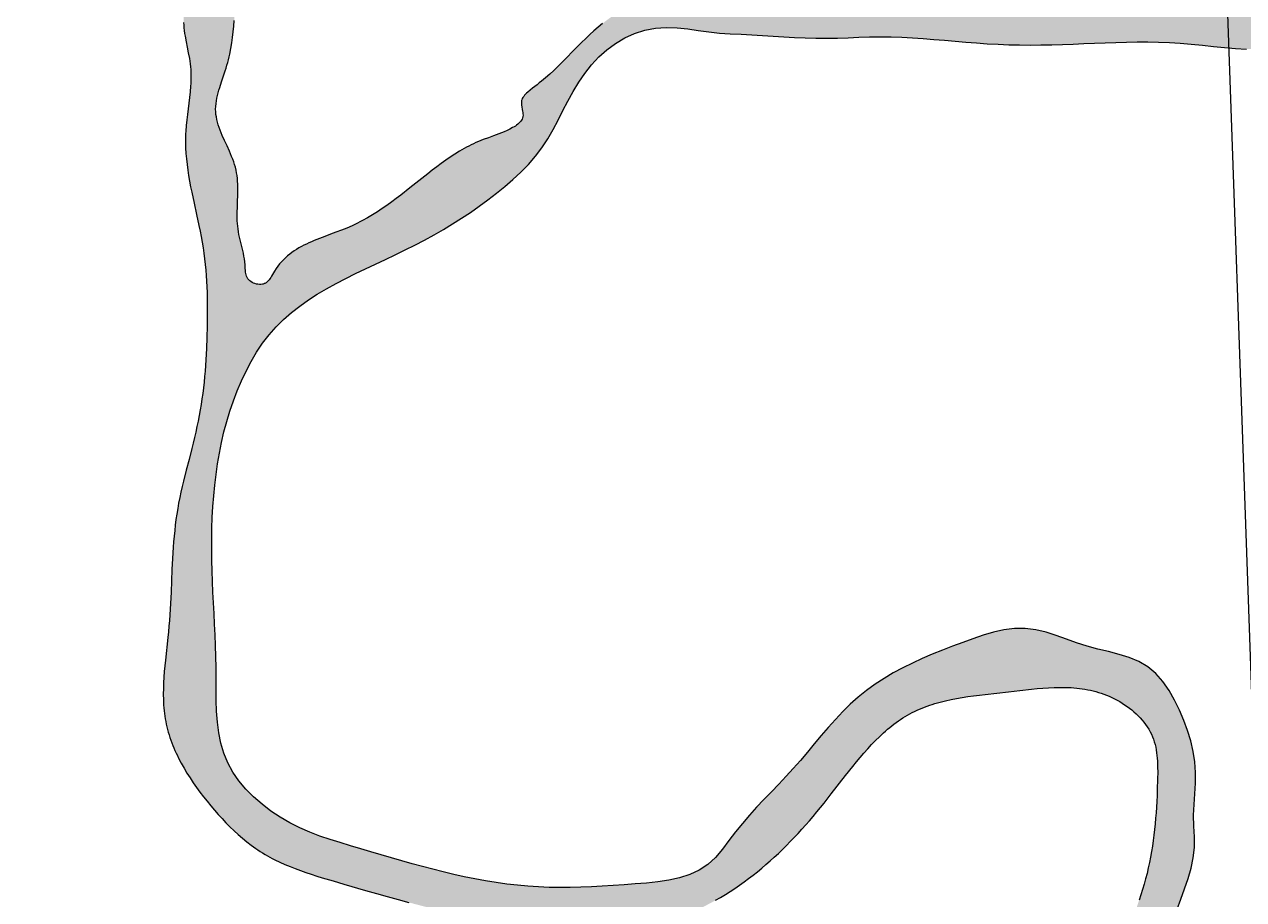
# Model space of a CAD drawing. Extents: x 665644 to 689199, y 5825051 to 5844826.
# Drawn here: x 670339.4 to 670625.5, y 5828380.5 to 5828586 of the extents above; entities that cross this region are included whole.
import ezdxf

# ---------------------------------------------------------------- set-up
doc = ezdxf.new("R2010")
doc.units = 0
doc.header["$LTSCALE"] = 5
for name, color, linetype in [('L-SEC', 7, 'Continuous'), ('T-WATER', 160, 'Continuous'), ('T-WATER-H', 133, 'Continuous')]:
    doc.layers.add(name, color=color, linetype=linetype)

msp = doc.modelspace()

# ---------------------------------------------------------------- hatches: boundary and pattern name
at = {"layer": 'T-WATER-H'}
h = msp.add_hatch(color=256, dxfattribs=at)
h.dxf.hatch_style = 1
edge = h.paths.add_edge_path()
edge.add_line((670617.934, 5827775.33), (670629.871, 5827775.733))
edge.add_spline(control_points=[(670629.871, 5827775.733), (670628.881, 5827780.943), (670627.306, 5827789.236), (670624.719, 5827800.518), (670618.419, 5827806.898), (670612.289, 5827812.766), (670604.15, 5827812.705), (670599.313, 5827819.408), (670590.954, 5827818.029), (670583.634, 5827819.294), (670577.618, 5827817.352), (670572.39, 5827815.282), (670567.053, 5827814.135), (670561.736, 5827812.325), (670555.479, 5827811.001), (670549.341, 5827808.89), (670543.147, 5827808.544), (670538.302, 5827808.19), (670533.864, 5827807.84), (670529.925, 5827809.233), (670527.383, 5827811.594), (670520.982, 5827815.784), (670506.714, 5827819.661), (670505.334, 5827836.608), (670500.607, 5827850.658), (670499.854, 5827862.537), (670494.676, 5827873.105), (670492.672, 5827882.666), (670490.732, 5827894.315), (670487.135, 5827909.776), (670484.799, 5827926.359), (670476.764, 5827941.493), (670467.775, 5827954.673), (670455.912, 5827966.55), (670442.023, 5827973.905), (670429.463, 5827982.058), (670415.029, 5827984.392), (670401.434, 5827983.338), (670386.917, 5827990.533), (670374.182, 5827998.145), (670364.839, 5828008.053), (670360.977, 5828016.195), (670360.769, 5828024.437), (670365.106, 5828031.38), (670369.863, 5828039.709), (670379.822, 5828047.02), (670391.736, 5828060.055), (670409.088, 5828071.062), (670428.551, 5828082.643), (670437.562, 5828107.31), (670456.593, 5828124.377), (670468.346, 5828147.445), (670469.95, 5828170.316), (670483.659, 5828186.862), (670493.21, 5828207.671), (670508.664, 5828219.725), (670521.5, 5828233.271), (670528.249, 5828248.866), (670541.952, 5828264.95), (670555.549, 5828285.517), (670565.892, 5828304.584), (670573.626, 5828320.429), (670582.867, 5828329.428), (670597.868, 5828334.788), (670601.719, 5828348.787), (670606.119, 5828362.407), (670608.509, 5828376.65), (670614.759, 5828389.05), (670613.428, 5828401.033), (670615.169, 5828411.582), (670611.463, 5828424.256), (670603.679, 5828437.492), (670588.589, 5828439.046), (670578.097, 5828444.462), (670568.507, 5828444.02), (670554.732, 5828439.179), (670535.274, 5828431.414), (670520.837, 5828411.181), (670508.032, 5828399.53), (670498.792, 5828385.305), (670479.626, 5828383.87), (670460.553, 5828382.647), (670438.384, 5828386.274), (670420.807, 5828391.746), (670400.798, 5828397.542), (670383.721, 5828411.058), (670384.969, 5828437.004), (670382.269, 5828465.674), (670385.25, 5828493.987), (670400.885, 5828521.864), (670427.342, 5828530.888), (670448.844, 5828544.489), (670461.568, 5828556.331), (670467.087, 5828569.019), (670474.189, 5828579.677), (670483.879, 5828584.95), (670492.549, 5828585.526), (670500.772, 5828583.869), (670512.161, 5828583.552), (670525.751, 5828582.291), (670545.491, 5828583.758), (670566.837, 5828580.526), (670590.249, 5828581.579), (670613.64, 5828582.44), (670638.416, 5828576.835), (670653.912, 5828592.898), (670673.691, 5828592.109), (670695.248, 5828592.786), (670718.638, 5828589.136), (670738.442, 5828583.03), (670752.158, 5828575.955), (670766.83, 5828566.865), (670781.439, 5828564.733), (670796.829, 5828566.15), (670809.155, 5828559.745), (670821.566, 5828552.424), (670837.035, 5828546.694), (670856.796, 5828543.782), (670884.282, 5828538.988), (670916.132, 5828536.573), (670947.584, 5828540.184), (670970.284, 5828548.572), (670991.77, 5828547.997), (671015.859, 5828551.361), (671041.454, 5828550.642), (671065.947, 5828560.89), (671069.681, 5828582.512), (671077.844, 5828598.1), (671074.02, 5828614.328), (671083.656, 5828623.845), (671096.656, 5828635.26), (671092.595, 5828655.859), (671104.402, 5828667.742), (671114.458, 5828673.242), (671123.654, 5828681.226), (671129.779, 5828691.182), (671127.686, 5828701.581), (671132.466, 5828707.444), (671136.393, 5828712.979), (671136.952, 5828722.077), (671149.709, 5828726.157), (671152.753, 5828739.185), (671164.356, 5828748.026), (671176.847, 5828753.444), (671184.762, 5828766.473), (671185.918, 5828779.215), (671187.478, 5828791.035), (671182.102, 5828799.096), (671177.221, 5828803.664), (671172.536, 5828807.752), (671169.624, 5828812.021), (671166.532, 5828814.417), (671166.052, 5828816.185), (671165.953, 5828816.551)], knot_values=[0, 0, 0, 0, 16.0422276, 25.5291608, 33.6747877, 42.5967561, 49.9188889, 55.9885494, 64.7203036, 72.5950876, 78.3637044, 83.240124, 89.5264364, 94.663531, 100.0736036, 108.7059345, 113.9776498, 118.5819782, 123.3386262, 127.1780434, 130.6875014, 133.6439275, 150.2249711, 169.8218791, 177.8159522, 195.4022117, 204.535722, 212.805671, 224.5809601, 239.980648, 260.4999978, 274.2106111, 290.8829351, 308.3945754, 323.7796224, 337.9417061, 352.8033315, 366.7693326, 377.9471903, 400.3787237, 411.2994775, 418.1242255, 427.1400769, 434.4718792, 442.2936996, 455.7517827, 470.8064577, 495.0824917, 517.6160821, 535.9038888, 570.9632868, 592.8584979, 611.8866825, 637.797782, 655.0533139, 679.8842743, 695.3094898, 710.5731066, 730.1841679, 758.3284968, 784.424392, 795.2809445, 811.0447802, 821.8974535, 840.8129537, 849.809625, 865.5500875, 883.9799243, 889.5267413, 901.3384529, 915.4695249, 928.7774377, 943.9445868, 957.7857442, 963.6438083, 972.0943965, 1001.6142086, 1024.0749797, 1044.8643111, 1054.11921, 1072.9281392, 1096.7623625, 1113.2508135, 1139.5628872, 1151.8401537, 1176.4023378, 1196.6479407, 1225.4702497, 1264.5194068, 1279.2472043, 1318.8238113, 1342.4687099, 1356.3433847, 1369.8675578, 1383.6944423, 1393.9071571, 1401.655878, 1409.2763816, 1418.9907027, 1435.7666442, 1450.1621061, 1478.1468779, 1500.1619076, 1520.0389577, 1549.4511657, 1569.1536376, 1579.5236462, 1607.0295405, 1634.6309184, 1649.800246, 1669.0459802, 1680.8045499, 1701.2586573, 1711.9376917, 1726.4567505, 1741.3746877, 1755.5630961, 1775.4729493, 1801.1567692, 1839.3373461, 1870.8179407, 1895.5193039, 1910.8108224, 1934.8048207, 1967.9865793, 1989.3168555, 2005.2098653, 2029.9725991, 2041.5316948, 2050.0722964, 2068.281538, 2090.7648732, 2103.5716597, 2115.4153943, 2125.303336, 2140.1747798, 2147.5644644, 2154.9989347, 2161.4759937, 2167.9710602, 2180.0006027, 2194.8996256, 2204.5542421, 2222.684334, 2234.8508047, 2247.8613086, 2261.327636, 2268.6211889, 2275.8208631, 2281.5122007, 2287.1051846, 2291.4156427, 2292.5433231, 2292.5433231, 2292.5433231, 2292.5433231], degree=3, periodic=0)
edge.add_line((671165.953, 5828816.551), (671151.417, 5828816.042))
edge.add_spline(control_points=[(671151.417, 5828816.042), (671151.571, 5828815.794), (671151.725, 5828815.545), (671151.879, 5828815.297), (671153.26, 5828813.076), (671155.693, 5828809.162), (671160.431, 5828805.078), (671164.497, 5828801.866), (671168.482, 5828798.414), (671172.024, 5828792.238), (671171.167, 5828784.715), (671173.241, 5828778.088), (671173.952, 5828771.938), (671167.596, 5828767.394), (671163.211, 5828762.273), (671157.106, 5828755.349), (671147.971, 5828750.258), (671144.095, 5828739.612), (671135.961, 5828731.441), (671131.254, 5828724.435), (671124.401, 5828720.425), (671122.823, 5828716.19), (671121.348, 5828713.105), (671118.742, 5828709.139), (671107.604, 5828711.063), (671114.523, 5828707.226), (671120.027, 5828707.334), (671118.648, 5828699.372), (671116.126, 5828693.988), (671111.302, 5828692.827), (671105.41, 5828685.914), (671098.034, 5828674.517), (671087.157, 5828664.517), (671082.458, 5828652), (671076.27, 5828652.467), (671071.919, 5828652.737), (671069.92, 5828647.246), (671062.697, 5828639.049), (671064.203, 5828621.996), (671064.396, 5828602.787), (671060.243, 5828585.977), (671054.92, 5828571.752), (671044.541, 5828565.569), (671033.823, 5828564.528), (671023.723, 5828563.959), (671015.507, 5828562.153), (671010.349, 5828562.825), (671006.015, 5828562.436), (671005.168, 5828559.4), (671002.751, 5828558.803), (671000.994, 5828558.807), (670999.298, 5828559.727), (671000.175, 5828561.29), (671001.573, 5828560.855), (671002.893, 5828561.624), (671002.389, 5828563.984), (670999.66, 5828563.511), (670997.268, 5828562.594), (670990.373, 5828561.058), (670980.39, 5828559.922), (670963.771, 5828556.819), (670945.453, 5828552.998), (670927.107, 5828552.737), (670914.802, 5828551.601), (670902.688, 5828549.649), (670888.549, 5828549.287), (670869.822, 5828549.365), (670852.085, 5828553.294), (670833.509, 5828558.255), (670819.706, 5828565.21), (670813.495, 5828573.355), (670807.763, 5828576.397), (670797.65, 5828576.55), (670786.451, 5828577.6), (670772.279, 5828577.859), (670760.051, 5828585.02), (670746.597, 5828589.774), (670733.587, 5828595.09), (670716.692, 5828600.329), (670692.612, 5828599.313), (670669.71, 5828603.012), (670652.946, 5828602.704), (670644.376, 5828600.567), (670636.724, 5828598.783), (670628.874, 5828594.623), (670619.478, 5828592.278), (670609.778, 5828594.54), (670599.414, 5828594.301), (670590.053, 5828595.702), (670582.169, 5828595.211), (670576.731, 5828597.713), (670571.339, 5828598.241), (670568.305, 5828602.188), (670562.978, 5828600.973), (670558.692, 5828598.032), (670553.906, 5828596.281), (670548.032, 5828593.964), (670541.109, 5828596.984), (670533.401, 5828595.195), (670527.011, 5828596.131), (670515.409, 5828598.7), (670498.036, 5828596.302), (670476.284, 5828589.8), (670466.001, 5828576.8), (670458.905, 5828571.129), (670455.173, 5828568.254), (670457.483, 5828563.648), (670451.961, 5828560.442), (670437.526, 5828556.426), (670422.921, 5828537.677), (670400.683, 5828534.373), (670396.245, 5828524.169), (670391.188, 5828525.569), (670391.471, 5828531.465), (670388.232, 5828539.426), (670391.362, 5828552.356), (670382.032, 5828564.145), (670389.373, 5828580.278), (670388.783, 5828596.052), (670388.1, 5828611.724), (670387.067, 5828621.48), (670389.72, 5828628.896), (670391.654, 5828635.008), (670395.213, 5828640.998), (670400.99, 5828641.907), (670405.226, 5828641.562), (670409.063, 5828638.648), (670411.849, 5828631.219), (670411.476, 5828621.773), (670412.851, 5828612.152), (670413.99, 5828604.502), (670420.211, 5828602.28), (670423.736, 5828607.157), (670421.368, 5828614.362), (670420.565, 5828622.283), (670423.401, 5828630.055), (670427.412, 5828634.392), (670431.705, 5828639.56), (670429.17, 5828644.283), (670427.119, 5828648.68), (670422.168, 5828649.945), (670416.295, 5828650.962), (670409.326, 5828651.268), (670401.839, 5828651.314), (670395.471, 5828650.866), (670387.48, 5828649.937), (670385.569, 5828642.458), (670381.485, 5828635.977), (670378.947, 5828628.64), (670379.072, 5828618.764), (670379.486, 5828607.492), (670378.593, 5828596.442), (670375.87, 5828585.766), (670379.915, 5828574.5), (670374.963, 5828556.145), (670382.107, 5828536.583), (670382.513, 5828516.676), (670381.947, 5828501.898), (670379.229, 5828487.287), (670373.64, 5828468.73), (670374.452, 5828446.413), (670369.859, 5828421.796), (670381.39, 5828403.497), (670395.12, 5828389.822), (670419.951, 5828382.383), (670448.099, 5828374.484), (670481.199, 5828370.366), (670508.574, 5828382.552), (670527.805, 5828402.606), (670544.056, 5828426.997), (670570.403, 5828428.95), (670591.119, 5828432.121), (670605.48, 5828420.602), (670605.393, 5828404.103), (670604.169, 5828387.429), (670597.039, 5828370.162), (670594.179, 5828353.696), (670583.863, 5828344.299), (670577.22, 5828334.397), (670561.241, 5828325.983), (670557.08, 5828304.22), (670542.081, 5828288.536), (670534.736, 5828276.907), (670531.792, 5828266.605), (670521.894, 5828260.988), (670518.778, 5828246.772), (670504.738, 5828238.786), (670500.356, 5828225.966), (670488.05, 5828219.657), (670482.801, 5828205.274), (670471.111, 5828193.445), (670464.487, 5828171.868), (670453.013, 5828148.517), (670441.479, 5828125.145), (670426.881, 5828109.427), (670412.994, 5828094.527), (670393.996, 5828078.769), (670379.633, 5828063.54), (670364.411, 5828057.384), (670353.227, 5828053.541), (670344.996, 5828044.492), (670339.443, 5828033.888), (670343.556, 5828023.389), (670346.586, 5828013.439), (670356.773, 5828004.346), (670366.895, 5827993.178), (670376.958, 5827980.245), (670387.322, 5827970.593), (670400.698, 5827974.367), (670413.409, 5827966.885), (670430.334, 5827967.291), (670443.87, 5827952.741), (670462.267, 5827943.972), (670470.024, 5827922.379), (670480.057, 5827903.268), (670484.161, 5827878.638), (670484.427, 5827856.837), (670488.589, 5827839.597), (670495.055, 5827829.097), (670498.952, 5827815.568), (670510.312, 5827804.955), (670522.775, 5827798.591), (670532.477, 5827795.65), (670540.518, 5827796.069), (670547.893, 5827796.545), (670556.264, 5827797.538), (670565.959, 5827800.73), (670576.487, 5827802.595), (670586.433, 5827805.334), (670594.601, 5827801.89), (670602.764, 5827796.152), (670613.652, 5827791.631), (670619.764, 5827785.416), (670617.694, 5827776.051), (670617.934, 5827775.33)], knot_values=[-0.8709324, -0.8709324, -0.8709324, -0.8709324, 0, 0, 0, 7.7918679, 13.7340843, 18.6098685, 23.3711644, 29.5091878, 39.090954, 44.8607757, 50.9112786, 55.4059522, 66.7159289, 71.6476072, 82.9695303, 96.8462854, 103.751623, 117.4621731, 121.7696668, 126.7683228, 130.4356253, 132.0905318, 141.0006575, 144.9454449, 148.1045992, 156.6138916, 160.7461015, 166.2536715, 169.878417, 187.7084612, 206.3293396, 216.3553157, 220.7698822, 223.96386, 228.1718248, 235.9083786, 257.1939584, 274.3576713, 294.5209609, 309.1130181, 317.8047666, 329.1304461, 340.9956933, 348.4419604, 353.6932474, 357.2753927, 359.6399669, 361.9243654, 363.8994406, 365.4112797, 366.1444705, 368.3327418, 368.9240141, 370.4084173, 373.5420451, 375.0980175, 378.4792959, 394.3328121, 405.4970136, 429.1181616, 450.3176824, 460.3712848, 466.1703074, 487.1053614, 502.6952676, 522.2218405, 541.2150087, 560.7904107, 566.7047606, 571.5476444, 579.6447163, 596.488037, 605.7098146, 621.5176865, 637.7810457, 648.6849375, 663.6894411, 690.3922802, 720.0185739, 733.3205579, 740.205423, 746.4917641, 756.7864567, 766.8224896, 774.5940491, 786.2580882, 797.7688932, 803.0201807, 809.5086572, 815.5301298, 818.3226413, 823.254236, 829.3422166, 834.4895839, 838.4327535, 847.8521965, 855.0859229, 861.6795093, 867.0195952, 890.6956733, 913.2337364, 933.189144, 937.8504274, 941.69225, 945.3134798, 949.9572785, 957.1755504, 992.7577716, 1014.2189352, 1018.0607451, 1021.8008652, 1025.499267, 1033.8580052, 1047.8449819, 1062.4130736, 1072.8699461, 1097.2662768, 1109.4144157, 1120.2334374, 1126.0432005, 1132.6821194, 1139.9298711, 1144.9825735, 1149.2972837, 1152.3476216, 1158.8745019, 1172.038627, 1180.293712, 1188.8185453, 1192.876109, 1196.3620888, 1204.0822346, 1214.2574502, 1220.0139129, 1228.081387, 1232.4959019, 1238.3056809, 1242.2165841, 1246.6326586, 1252.4570823, 1260.5092273, 1267.3982036, 1274.7955649, 1280.2056415, 1289.5407151, 1294.3819914, 1303.7133019, 1312.0798931, 1323.883587, 1337.5524398, 1345.3419711, 1356.2846192, 1371.8437168, 1400.1973307, 1416.2828564, 1431.4730911, 1444.4637752, 1460.8058412, 1489.1476569, 1511.4510294, 1532.7929917, 1550.5519012, 1568.6740703, 1608.8791484, 1639.5868552, 1665.9038809, 1694.8945637, 1723.6528589, 1747.3317477, 1770.1456436, 1784.7719206, 1794.9998816, 1817.6495399, 1835.0179761, 1850.8814999, 1866.0407758, 1875.4669827, 1886.3557668, 1917.9198731, 1934.5148379, 1951.0485584, 1959.2604827, 1964.9717197, 1983.5573326, 1998.1686122, 2010.6301284, 2021.695009, 2037.1622251, 2054.3634583, 2070.6817544, 2103.641581, 2132.9448839, 2147.937752, 2167.7675194, 2193.9440454, 2222.3970491, 2228.6422516, 2243.109696, 2257.1433578, 2264.484153, 2277.5048179, 2288.4410333, 2295.3334715, 2317.7254323, 2333.4293821, 2345.9379589, 2355.9487348, 2371.4713709, 2388.0704823, 2403.5210569, 2428.3889831, 2446.2054571, 2469.6054932, 2493.4923474, 2519.8876991, 2535.2001624, 2545.8312853, 2556.6388107, 2576.8807026, 2589.7900761, 2598.7810986, 2606.8182129, 2613.7246895, 2621.0083916, 2632.0280381, 2644.1254397, 2653.4038338, 2661.9103612, 2669.4202243, 2683.7590291, 2695.2781556, 2698.8741103, 2698.8741103, 2698.8741103, 2698.8741103], degree=3, periodic=0)

# ---------------------------------------------------------------- linework, layer by layer
at = {"layer": 'L-SEC', "flags": 128}
msp.add_lwpolyline([(670618.609, 5828677.194), (670646.886, 5827876.306)], dxfattribs=at)
at = {"layer": 'T-WATER', "flags": 128}
for points in [[(670376.793, 5828586.449), (670376.821, 5828585.798), (670376.872, 5828585.147), (670376.944, 5828584.497), (670377.034, 5828583.846), (670377.138, 5828583.196), (670377.38, 5828581.894), (670377.645, 5828580.591), (670377.912, 5828579.288), (670378.155, 5828577.983), (670378.261, 5828577.33), (670378.352, 5828576.676), (670378.426, 5828576.021), (670378.48, 5828575.367), (670378.515, 5828574.711), (670378.533, 5828574.055), (670378.534, 5828573.399), (670378.52, 5828572.742), (670378.492, 5828572.085), (670378.452, 5828571.427), (670378.342, 5828570.112), (670378.199, 5828568.795), (670378.036, 5828567.479), (670377.691, 5828564.846), (670377.532, 5828563.53), (670377.396, 5828562.216), (670377.296, 5828560.903), (670377.262, 5828560.247), (670377.24, 5828559.592), (670377.231, 5828558.937), (670377.232, 5828558.283), (670377.245, 5828557.629), (670377.268, 5828556.976), (670377.344, 5828555.67), (670377.457, 5828554.366), (670377.603, 5828553.062), (670377.779, 5828551.76), (670377.98, 5828550.459), (670378.205, 5828549.158), (670378.448, 5828547.858), (670378.707, 5828546.558), (670379.257, 5828543.959), (670379.827, 5828541.358), (670380.388, 5828538.755), (670380.656, 5828537.452), (670380.912, 5828536.148), (670381.151, 5828534.843), (670381.371, 5828533.536), (670381.567, 5828532.228), (670381.738, 5828530.918), (670381.884, 5828529.606), (670382.007, 5828528.292), (670382.109, 5828526.978), (670382.192, 5828525.662), (670382.256, 5828524.345), (670382.304, 5828523.027), (670382.338, 5828521.708), (670382.358, 5828520.389), (670382.366, 5828517.749), (670382.341, 5828515.108), (670382.286, 5828512.469), (670382.192, 5828509.831), (670382.129, 5828508.513), (670382.053, 5828507.197), (670381.964, 5828505.882), (670381.861, 5828504.568), (670381.742, 5828503.256), (670381.607, 5828501.946), (670381.454, 5828500.637), (670381.284, 5828499.331), (670381.097, 5828498.027), (670380.894, 5828496.725), (670380.674, 5828495.425), (670380.439, 5828494.128), (670380.189, 5828492.833), (670379.924, 5828491.54), (670379.645, 5828490.249), (670379.353, 5828488.96), (670379.048, 5828487.674), (670378.731, 5828486.389), (670378.079, 5828483.825), (670377.419, 5828481.265), (670376.778, 5828478.704), (670376.471, 5828477.423), (670376.178, 5828476.141), (670375.902, 5828474.857), (670375.646, 5828473.571), (670375.413, 5828472.283), (670375.204, 5828470.992), (670375.019, 5828469.699), (670374.855, 5828468.403), (670374.71, 5828467.104), (670374.583, 5828465.803), (670374.471, 5828464.5), (670374.373, 5828463.194), (670374.209, 5828460.575), (670374.078, 5828457.947), (670373.848, 5828452.665), (670373.719, 5828450.012), (670373.561, 5828447.35), (670373.466, 5828446.016), (670373.358, 5828444.681), (670373.235, 5828443.343), (670373.1, 5828442.005), (670372.523, 5828436.652), (670372.392, 5828435.317), (670372.275, 5828433.986), (670372.177, 5828432.658), (670372.103, 5828431.336), (670372.056, 5828430.018), (670372.041, 5828428.706), (670372.063, 5828427.401), (670372.089, 5828426.751), (670372.126, 5828426.103), (670372.174, 5828425.457), (670372.235, 5828424.814), (670372.308, 5828424.172), (670372.394, 5828423.533), (670372.493, 5828422.896), (670372.607, 5828422.262), (670372.736, 5828421.63), (670372.879, 5828421.001), (670373.037, 5828420.375), (670373.209, 5828419.751), (670373.395, 5828419.131), (670373.594, 5828418.513), (670373.806, 5828417.897), (670374.031, 5828417.285), (670374.268, 5828416.676), (670374.518, 5828416.069), (670374.779, 5828415.466), (670375.051, 5828414.866), (670375.334, 5828414.268), (670375.627, 5828413.674), (670376.245, 5828412.496), (670376.9, 5828411.33), (670377.591, 5828410.178), (670378.313, 5828409.039), (670379.066, 5828407.914), (670379.844, 5828406.804), (670380.646, 5828405.708), (670381.47, 5828404.627), (670382.311, 5828403.562), (670383.167, 5828402.512), (670384.038, 5828401.479), (670384.923, 5828400.465), (670385.825, 5828399.471), (670386.744, 5828398.5), (670387.681, 5828397.553), (670388.636, 5828396.633), (670389.61, 5828395.74), (670390.605, 5828394.877), (670391.621, 5828394.047), (670392.658, 5828393.25), (670393.186, 5828392.864), (670393.719, 5828392.488), (670394.258, 5828392.121), (670394.803, 5828391.764), (670395.354, 5828391.417), (670395.911, 5828391.08), (670396.474, 5828390.752), (670397.044, 5828390.435), (670397.619, 5828390.127), (670398.199, 5828389.829), (670399.376, 5828389.257), (670400.572, 5828388.717), (670401.785, 5828388.207), (670403.013, 5828387.723), (670404.254, 5828387.263), (670405.506, 5828386.823), (670406.768, 5828386.401), (670408.036, 5828385.995), (670409.31, 5828385.6), (670411.867, 5828384.835), (670414.421, 5828384.085), (670419.514, 5828382.608), (670422.054, 5828381.885), (670424.592, 5828381.173), (670427.129, 5828380.474), (670429.668, 5828379.789)], [(670475.114, 5828586.181), (670474.096, 5828585.341), (670473.099, 5828584.471), (670472.119, 5828583.575), (670471.155, 5828582.658), (670470.202, 5828581.725), (670468.324, 5828579.834), (670466.462, 5828577.94), (670465.531, 5828577.004), (670464.597, 5828576.084), (670463.655, 5828575.182), (670462.705, 5828574.306), (670461.743, 5828573.458), (670460.761, 5828572.632), (670460.256, 5828572.221), (670459.741, 5828571.807), (670459.212, 5828571.388), (670458.668, 5828570.96), (670458.109, 5828570.521), (670457.558, 5828570.065), (670457.296, 5828569.829), (670457.048, 5828569.586), (670456.819, 5828569.336), (670456.613, 5828569.077), (670456.433, 5828568.809), (670456.284, 5828568.531), (670456.17, 5828568.242), (670456.127, 5828568.094), (670456.095, 5828567.942), (670456.062, 5828567.63), (670456.065, 5828567.307), (670456.096, 5828566.976), (670456.148, 5828566.64), (670456.282, 5828565.961), (670456.348, 5828565.622), (670456.403, 5828565.288), (670456.439, 5828564.959), (670456.448, 5828564.64), (670456.422, 5828564.332), (670456.394, 5828564.182), (670456.355, 5828564.036), (670456.248, 5828563.754), (670456.105, 5828563.485), (670455.927, 5828563.228), (670455.72, 5828562.983), (670455.485, 5828562.749), (670455.227, 5828562.526), (670454.948, 5828562.313), (670454.651, 5828562.109), (670454.341, 5828561.915), (670454.02, 5828561.73), (670453.36, 5828561.384), (670452.695, 5828561.067), (670452.041, 5828560.776), (670451.397, 5828560.506), (670450.763, 5828560.254), (670450.139, 5828560.017), (670449.524, 5828559.791), (670448.316, 5828559.357), (670447.136, 5828558.924), (670446.555, 5828558.698), (670445.979, 5828558.462), (670445.408, 5828558.214), (670444.84, 5828557.953), (670444.278, 5828557.681), (670443.719, 5828557.398), (670443.163, 5828557.104), (670442.612, 5828556.8), (670441.518, 5828556.163), (670440.437, 5828555.491), (670439.366, 5828554.786), (670438.303, 5828554.052), (670437.248, 5828553.293), (670436.197, 5828552.512), (670435.151, 5828551.713), (670434.106, 5828550.899), (670432.017, 5828549.241), (670429.916, 5828547.564), (670427.791, 5828545.898), (670426.716, 5828545.077), (670425.629, 5828544.27), (670424.53, 5828543.478), (670423.417, 5828542.707), (670422.288, 5828541.959), (670421.141, 5828541.238), (670419.975, 5828540.547), (670418.789, 5828539.89), (670418.188, 5828539.576), (670417.58, 5828539.271), (670416.967, 5828538.976), (670416.347, 5828538.692), (670415.092, 5828538.153), (670413.82, 5828537.645), (670412.538, 5828537.157), (670411.253, 5828536.68), (670409.972, 5828536.203), (670408.703, 5828535.716), (670407.451, 5828535.208), (670406.835, 5828534.944), (670406.225, 5828534.671), (670405.623, 5828534.387), (670405.03, 5828534.093), (670404.447, 5828533.785), (670403.874, 5828533.464), (670403.313, 5828533.127), (670402.764, 5828532.774), (670402.229, 5828532.403), (670401.707, 5828532.013), (670401.2, 5828531.603), (670400.709, 5828531.171), (670400.235, 5828530.716), (670399.778, 5828530.237), (670399.339, 5828529.733), (670398.92, 5828529.202), (670398.52, 5828528.643), (670398.142, 5828528.054), (670397.426, 5828526.826), (670397.241, 5828526.53), (670397.049, 5828526.246), (670396.848, 5828525.979), (670396.633, 5828525.732), (670396.404, 5828525.511), (670396.156, 5828525.319), (670395.888, 5828525.16), (670395.745, 5828525.094), (670395.596, 5828525.038), (670395.441, 5828524.993), (670395.281, 5828524.957), (670394.947, 5828524.915), (670394.601, 5828524.909), (670394.248, 5828524.94), (670393.895, 5828525.004), (670393.546, 5828525.1), (670393.208, 5828525.227), (670392.886, 5828525.382), (670392.587, 5828525.565), (670392.316, 5828525.773), (670392.193, 5828525.886), (670392.079, 5828526.004), (670391.975, 5828526.129), (670391.881, 5828526.258), (670391.721, 5828526.532), (670391.593, 5828526.823), (670391.494, 5828527.13), (670391.419, 5828527.45), (670391.364, 5828527.781), (670391.324, 5828528.12), (670391.274, 5828528.815), (670391.235, 5828529.517), (670391.175, 5828530.21), (670391.088, 5828530.889), (670390.977, 5828531.556), (670390.849, 5828532.214), (670390.706, 5828532.862), (670390.395, 5828534.14), (670390.079, 5828535.402), (670389.931, 5828536.031), (670389.794, 5828536.66), (670389.674, 5828537.292), (670389.574, 5828537.928), (670389.498, 5828538.568), (670389.443, 5828539.213), (670389.407, 5828539.863), (670389.387, 5828540.516), (670389.382, 5828541.173), (670389.387, 5828541.833), (670389.423, 5828543.158), (670389.473, 5828544.491), (670389.518, 5828545.825), (670389.537, 5828547.158), (670389.53, 5828547.824), (670389.509, 5828548.487), (670389.472, 5828549.149), (670389.416, 5828549.807), (670389.338, 5828550.463), (670389.235, 5828551.116), (670389.106, 5828551.764), (670388.948, 5828552.409), (670388.764, 5828553.049), (670388.556, 5828553.685), (670388.327, 5828554.318), (670388.082, 5828554.948), (670387.822, 5828555.575), (670387.552, 5828556.199), (670386.991, 5828557.441), (670386.424, 5828558.677), (670385.878, 5828559.909), (670385.62, 5828560.524), (670385.376, 5828561.14), (670385.15, 5828561.755), (670384.945, 5828562.371), (670384.764, 5828562.988), (670384.61, 5828563.607), (670384.486, 5828564.226), (670384.396, 5828564.848), (670384.342, 5828565.472), (670384.328, 5828566.098), (670384.351, 5828566.727), (670384.408, 5828567.358), (670384.497, 5828567.991), (670384.614, 5828568.626), (670384.755, 5828569.263), (670384.917, 5828569.902), (670385.097, 5828570.543), (670385.292, 5828571.186), (670385.711, 5828572.475), (670386.581, 5828575.068), (670386.785, 5828575.718), (670386.978, 5828576.369), (670387.159, 5828577.021), (670387.329, 5828577.674), (670387.487, 5828578.327), (670387.635, 5828578.981), (670387.9, 5828580.29), (670388.125, 5828581.601), (670388.314, 5828582.913), (670388.468, 5828584.228), (670388.592, 5828585.543), (670388.686, 5828586.86)], [(670609.964, 5828378.18), (670610.841, 5828380.588), (670611.713, 5828382.992), (670612.523, 5828385.399), (670613.213, 5828387.817), (670613.725, 5828390.254), (670614.003, 5828392.717), (670614.006, 5828395.213), (670613.871, 5828397.732), (670613.82, 5828400.26), (670613.919, 5828402.787), (670614.083, 5828405.308), (670614.223, 5828407.819), (670614.249, 5828410.318), (670614.081, 5828412.799), (670613.708, 5828415.263), (670613.148, 5828417.71), (670612.417, 5828420.139), (670611.533, 5828422.551), (670610.513, 5828424.946), (670609.363, 5828427.305), (670608.066, 5828429.566), (670606.601, 5828431.664), (670604.946, 5828433.534), (670603.082, 5828435.109), (670600.997, 5828436.343), (670598.727, 5828437.292), (670596.322, 5828438.042), (670593.833, 5828438.679), (670591.311, 5828439.29), (670588.806, 5828439.961), (670586.359, 5828440.758), (670583.961, 5828441.631), (670581.584, 5828442.491), (670579.202, 5828443.252), (670576.786, 5828443.823), (670574.31, 5828444.119), (670571.787, 5828444.102), (670569.275, 5828443.803), (670566.82, 5828443.262), (670564.41, 5828442.544), (670562.022, 5828441.719), (670559.635, 5828440.85), (670557.247, 5828439.958), (670554.865, 5828439.035), (670552.498, 5828438.072), (670550.154, 5828437.063), (670547.842, 5828435.998), (670545.571, 5828434.871), (670543.347, 5828433.674), (670541.181, 5828432.399), (670539.079, 5828431.038), (670537.051, 5828429.583), (670535.105, 5828428.027), (670533.245, 5828426.366), (670531.462, 5828424.612), (670529.74, 5828422.785), (670528.064, 5828420.902), (670526.421, 5828418.98), (670524.795, 5828417.037), (670523.172, 5828415.091), (670521.538, 5828413.16), (670519.878, 5828411.262), (670518.182, 5828409.407), (670516.46, 5828407.584), (670514.725, 5828405.777), (670512.991, 5828403.968), (670511.271, 5828402.14), (670509.577, 5828400.279), (670507.924, 5828398.366), (670506.324, 5828396.386), (670504.782, 5828394.333), (670503.241, 5828392.289), (670501.617, 5828390.374), (670499.824, 5828388.71), (670497.805, 5828387.378), (670495.586, 5828386.35), (670493.203, 5828385.579), (670490.695, 5828385.019), (670488.101, 5828384.623), (670485.459, 5828384.343), (670482.807, 5828384.133), (670480.18, 5828383.948), (670477.592, 5828383.775), (670475.036, 5828383.619), (670472.508, 5828383.487), (670470.001, 5828383.386), (670467.512, 5828383.323), (670465.033, 5828383.304), (670462.56, 5828383.337), (670460.087, 5828383.429), (670457.61, 5828383.585), (670455.124, 5828383.811), (670452.632, 5828384.102), (670450.138, 5828384.453), (670447.645, 5828384.86), (670445.156, 5828385.318), (670442.675, 5828385.822), (670440.204, 5828386.369), (670437.745, 5828386.952), (670435.296, 5828387.568), (670432.856, 5828388.211), (670430.426, 5828388.879), (670428.003, 5828389.565), (670425.587, 5828390.266), (670423.177, 5828390.976), (670420.771, 5828391.692), (670418.37, 5828392.409), (670415.971, 5828393.122), (670413.576, 5828393.837), (670411.187, 5828394.582), (670408.808, 5828395.389), (670406.441, 5828396.29), (670404.09, 5828397.318), (670401.765, 5828398.491), (670399.493, 5828399.808), (670397.296, 5828401.261), (670395.203, 5828402.847), (670393.237, 5828404.56), (670391.425, 5828406.395), (670389.791, 5828408.346), (670388.363, 5828410.408), (670387.165, 5828412.576), (670386.222, 5828414.844), (670385.525, 5828417.202), (670385.039, 5828419.636), (670384.724, 5828422.13), (670384.545, 5828424.67), (670384.461, 5828427.241), (670384.437, 5828429.829), (670384.433, 5828432.418), (670384.412, 5828434.994), (670384.359, 5828437.551), (670384.279, 5828440.092), (670384.178, 5828442.617), (670384.062, 5828445.132), (670383.939, 5828447.637), (670383.815, 5828450.136), (670383.695, 5828452.631), (670383.587, 5828455.126), (670383.498, 5828457.622), (670383.433, 5828460.123), (670383.399, 5828462.631), (670383.402, 5828465.148), (670383.446, 5828467.672), (670383.534, 5828470.2), (670383.671, 5828472.73), (670383.86, 5828475.26), (670384.104, 5828477.785), (670384.407, 5828480.305), (670384.772, 5828482.815), (670385.203, 5828485.315), (670385.704, 5828487.8), (670386.279, 5828490.268), (670386.93, 5828492.717), (670387.661, 5828495.144), (670388.477, 5828497.547), (670389.379, 5828499.922), (670390.373, 5828502.267), (670391.463, 5828504.572), (670392.652, 5828506.821), (670393.945, 5828508.997), (670395.349, 5828511.083), (670396.866, 5828513.065), (670398.501, 5828514.925), (670400.249, 5828516.664), (670402.102, 5828518.292), (670404.048, 5828519.821), (670406.078, 5828521.26), (670408.183, 5828522.619), (670410.351, 5828523.91), (670412.573, 5828525.143), (670414.839, 5828526.327), (670417.139, 5828527.474), (670419.463, 5828528.594), (670421.801, 5828529.698), (670424.143, 5828530.796), (670426.48, 5828531.898), (670428.801, 5828533.014), (670431.096, 5828534.156), (670433.356, 5828535.333), (670435.581, 5828536.548), (670437.771, 5828537.804), (670439.927, 5828539.102), (670442.049, 5828540.445), (670444.138, 5828541.835), (670446.194, 5828543.273), (670448.219, 5828544.763), (670450.213, 5828546.306), (670452.176, 5828547.905), (670454.096, 5828549.565), (670455.949, 5828551.294), (670457.713, 5828553.103), (670459.364, 5828554.999), (670460.877, 5828556.991), (670462.242, 5828559.082), (670463.492, 5828561.253), (670464.671, 5828563.476), (670465.823, 5828565.726), (670466.992, 5828567.978), (670468.222, 5828570.205), (670469.54, 5828572.381), (670470.967, 5828574.478), (670472.522, 5828576.467), (670474.224, 5828578.322), (670476.093, 5828580.014), (670478.136, 5828581.515), (670480.33, 5828582.796), (670482.648, 5828583.83), (670485.063, 5828584.586), (670487.547, 5828585.048), (670490.067, 5828585.237), (670492.591, 5828585.18), (670495.096, 5828584.919), (670497.586, 5828584.555), (670500.077, 5828584.201), (670502.578, 5828583.945), (670505.088, 5828583.774), (670507.604, 5828583.647), (670510.121, 5828583.524), (670512.636, 5828583.378), (670515.15, 5828583.218), (670517.662, 5828583.059), (670520.175, 5828582.915), (670522.687, 5828582.802), (670525.201, 5828582.733), (670527.715, 5828582.724), (670530.231, 5828582.77), (670532.748, 5828582.85), (670535.264, 5828582.94), (670537.78, 5828583.015), (670540.295, 5828583.054), (670542.809, 5828583.033), (670545.32, 5828582.953), (670547.83, 5828582.824), (670550.34, 5828582.656), (670552.849, 5828582.461), (670555.358, 5828582.248), (670557.867, 5828582.029), (670560.377, 5828581.813), (670562.889, 5828581.611), (670565.402, 5828581.433), (670567.918, 5828581.291), (670570.436, 5828581.194), (670572.956, 5828581.142), (670575.477, 5828581.131), (670577.998, 5828581.153), (670580.517, 5828581.203), (670583.035, 5828581.275), (670585.55, 5828581.363), (670588.061, 5828581.462), (670590.566, 5828581.564), (670593.066, 5828581.664), (670595.563, 5828581.753), (670598.06, 5828581.824), (670600.562, 5828581.866), (670603.073, 5828581.872), (670605.596, 5828581.832), (670608.136, 5828581.739), (670610.695, 5828581.582), (670613.276, 5828581.359), (670615.873, 5828581.093), (670618.477, 5828580.814), (670621.079, 5828580.55), (670623.671, 5828580.33), (670626.245, 5828580.185)], [(670501.653, 5828380.307), (670502.804, 5828380.973), (670503.94, 5828381.659), (670505.061, 5828382.365), (670506.166, 5828383.091), (670507.255, 5828383.836), (670508.327, 5828384.598), (670509.383, 5828385.378), (670510.423, 5828386.176), (670511.449, 5828386.991), (670512.46, 5828387.822), (670513.457, 5828388.67), (670514.44, 5828389.534), (670515.411, 5828390.414), (670516.37, 5828391.309), (670517.317, 5828392.219), (670518.252, 5828393.144), (670519.177, 5828394.083), (670520.091, 5828395.037), (670520.996, 5828396.004), (670521.891, 5828396.985), (670522.778, 5828397.979), (670523.657, 5828398.985), (670524.528, 5828400.005), (670525.393, 5828401.036), (670526.25, 5828402.079), (670527.102, 5828403.133), (670528.79, 5828405.274), (670532.147, 5828409.605), (670533.842, 5828411.747), (670534.699, 5828412.802), (670535.565, 5828413.842), (670536.441, 5828414.865), (670537.329, 5828415.867), (670538.23, 5828416.844), (670539.147, 5828417.796), (670540.08, 5828418.717), (670541.031, 5828419.605), (670541.514, 5828420.036), (670542.002, 5828420.458), (670542.496, 5828420.87), (670542.995, 5828421.272), (670543.5, 5828421.663), (670544.011, 5828422.044), (670544.528, 5828422.414), (670545.052, 5828422.772), (670545.582, 5828423.117), (670546.119, 5828423.451), (670546.663, 5828423.772), (670547.214, 5828424.08), (670547.773, 5828424.374), (670548.339, 5828424.655), (670548.912, 5828424.924), (670549.492, 5828425.179), (670550.078, 5828425.423), (670550.671, 5828425.655), (670551.27, 5828425.875), (670551.876, 5828426.085), (670552.487, 5828426.284), (670553.103, 5828426.474), (670554.352, 5828426.824), (670555.62, 5828427.139), (670556.906, 5828427.423), (670558.208, 5828427.679), (670559.524, 5828427.909), (670560.852, 5828428.118), (670562.191, 5828428.309), (670563.538, 5828428.485), (670564.892, 5828428.649), (670567.614, 5828428.957), (670570.341, 5828429.259), (670573.06, 5828429.573), (670575.767, 5828429.873), (670577.113, 5828430.006), (670578.456, 5828430.12), (670579.793, 5828430.21), (670581.124, 5828430.271), (670582.449, 5828430.299), (670583.768, 5828430.287), (670584.424, 5828430.265), (670585.079, 5828430.232), (670585.732, 5828430.186), (670586.383, 5828430.128), (670587.032, 5828430.056), (670587.68, 5828429.97), (670588.324, 5828429.869), (670588.967, 5828429.752), (670589.608, 5828429.62), (670590.246, 5828429.471), (670590.882, 5828429.304), (670591.515, 5828429.12), (670592.146, 5828428.917), (670592.775, 5828428.695), (670593.401, 5828428.453), (670594.024, 5828428.191), (670594.643, 5828427.909), (670595.257, 5828427.607), (670595.864, 5828427.286), (670596.463, 5828426.946), (670597.053, 5828426.588), (670597.633, 5828426.213), (670598.2, 5828425.819), (670598.755, 5828425.409), (670599.294, 5828424.982), (670599.818, 5828424.539), (670600.325, 5828424.08), (670600.813, 5828423.606), (670601.282, 5828423.116), (670601.73, 5828422.613), (670602.155, 5828422.095), (670602.556, 5828421.563), (670602.932, 5828421.018), (670603.282, 5828420.461), (670603.605, 5828419.891), (670603.898, 5828419.309), (670604.161, 5828418.715), (670604.393, 5828418.11), (670604.595, 5828417.495), (670604.768, 5828416.871), (670604.916, 5828416.237), (670605.039, 5828415.596), (670605.139, 5828414.947), (670605.219, 5828414.292), (670605.281, 5828413.631), (670605.326, 5828412.965), (670605.356, 5828412.295), (670605.374, 5828411.622), (670605.378, 5828410.27), (670605.355, 5828408.914), (670605.275, 5828406.211), (670605.222, 5828404.868), (670605.159, 5828403.529), (670605.084, 5828402.195), (670604.996, 5828400.867), (670604.895, 5828399.544), (670604.78, 5828398.226), (670604.648, 5828396.914), (670604.499, 5828395.607), (670604.332, 5828394.306), (670604.145, 5828393.01), (670603.938, 5828391.719), (670603.709, 5828390.435), (670603.458, 5828389.156), (670603.182, 5828387.883), (670602.881, 5828386.616), (670602.554, 5828385.355), (670602.202, 5828384.099), (670601.829, 5828382.847), (670601.437, 5828381.598), (670601.032, 5828380.351)]]:
    msp.add_lwpolyline(points, dxfattribs=at)

doc.saveas('drawing.dxf')
